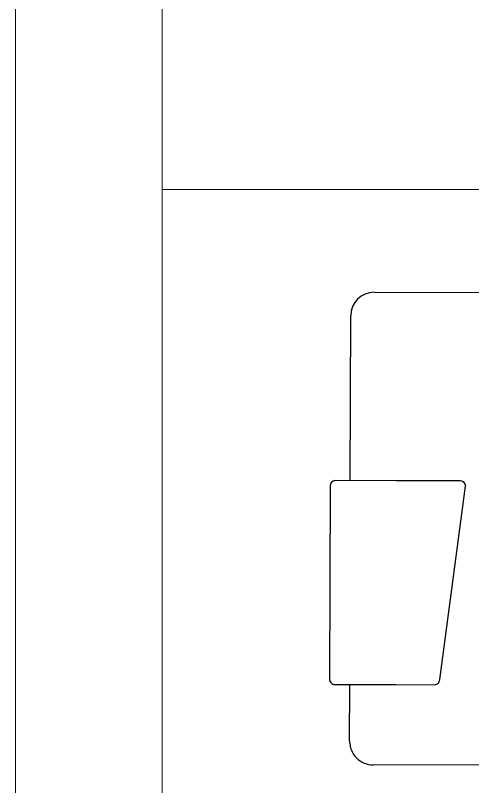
# Model space of a CAD drawing. Header units: inches. Extents: x 164.3 to 247.9, y 15.6 to 56.7.
# Drawn here: x 233.968 to 234.575, y 29.154 to 30.178 of the extents above; entities that cross this region are included whole.
import ezdxf

# ---------------------------------------------------------------- set-up
doc = ezdxf.new("R2010")
doc.units = ezdxf.units.IN
doc.header["$MEASUREMENT"] = 0
doc.layers.get('0').update_dxf_attribs({"lineweight": 0})
doc.layers.add('WALL 1 100', color=250, linetype='Continuous', lineweight=9)

msp = doc.modelspace()

# ---------------------------------------------------------------- linework, layer by layer
at = {"color": 7, "linetype": 'ByBlock', "lineweight": -2}
for p, q in [((234.4444, 29.8101), (234.8981, 29.809)), ((234.4124, 29.5598), (234.413, 29.7788)), ((234.3857, 29.5531), (234.385, 29.2959)), ((234.4732, 29.5597), (234.3925, 29.5599)), ((234.5589, 29.5595), (234.4732, 29.5597)), ((234.5312, 29.2956), (234.5656, 29.5527)), ((234.3918, 29.2892), (234.4725, 29.289)), ((234.4116, 29.2138), (234.4118, 29.2891)), ((234.4725, 29.289), (234.5244, 29.2888)), ((235.6357, 29.1795), (234.4429, 29.1823))]:
    msp.add_line(p, q, dxfattribs=at)
for centre, radius, start, end in [((234.4444, 29.7787), 0.0314, 89.8612, 179.8612), ((234.3924, 29.5531), 0.00677, 89.8612, 179.8612), ((234.5589, 29.5527), 0.00677, 359.8612, 89.8612), ((234.3918, 29.2959), 0.00677, 179.8612, 269.8612), ((234.5244, 29.2956), 0.00676, 269.7977, 359.9248), ((234.443, 29.2137), 0.0314, 179.8612, 269.8612)]:
    msp.add_arc(centre, radius, start, end, dxfattribs=at)
at = {"layer": 'WALL 1 100', "color": 0}
for p, q in [((233.9681, 31.8271), (233.9681, 28.5217)), ((234.1629, 31.829), (234.1629, 28.5236)), ((247.7737, 29.9466), (234.1629, 29.9466))]:
    msp.add_line(p, q, dxfattribs=at)

doc.saveas('drawing.dxf')
